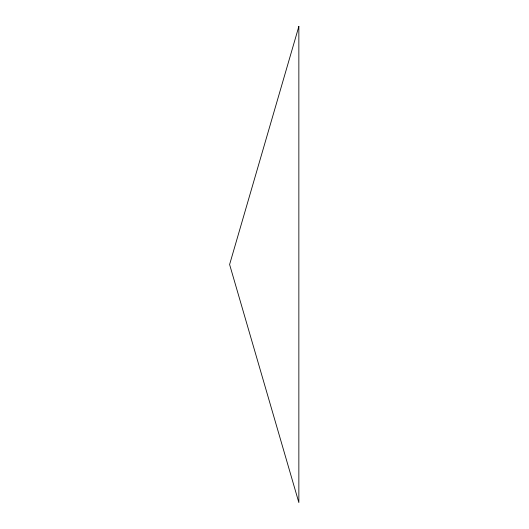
<?xml version="1.0" encoding="UTF-8"?>
<svg xmlns="http://www.w3.org/2000/svg" width="529" height="529" viewBox="0 0 529 529"><rect width="100%" height="100%" fill="white"/><g stroke="black" fill="none" stroke-linecap="round" stroke-linejoin="round"><path stroke-width="0.79" d="M298.852 26.45L229.606 264.5L298.852 502.55L298.852 26.45"/></g></svg>
